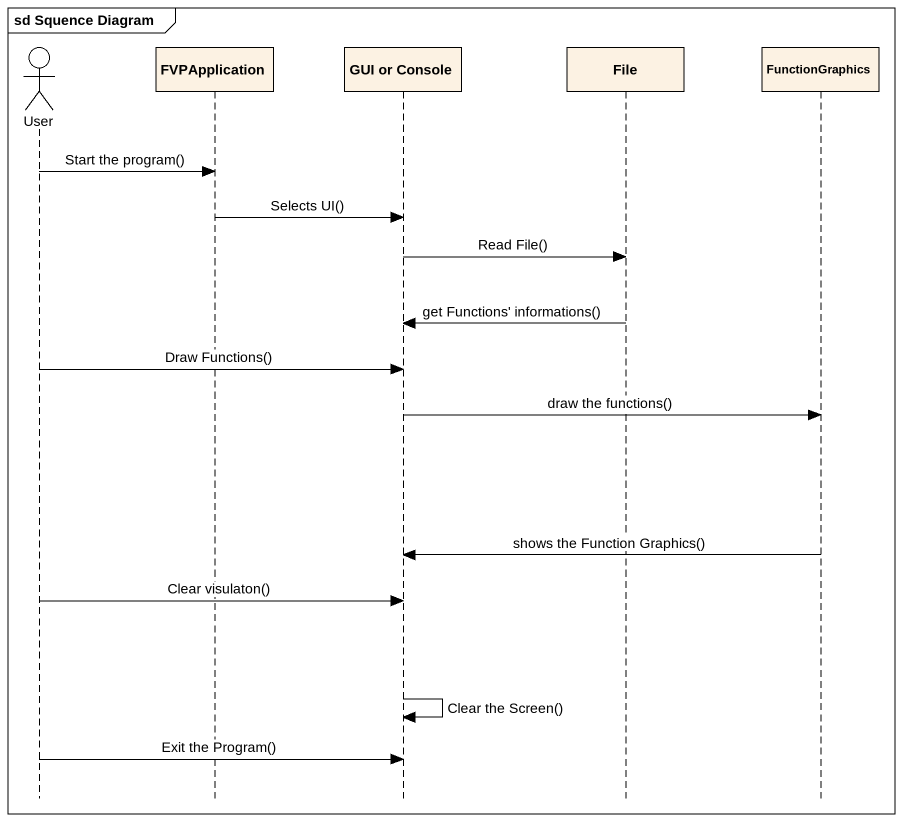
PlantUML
@startuml
mainframe sd Squence Diagram
hide footbox
actor User
participant FVPApplication
participant "GUI or Console" as GUI_or_Console
participant "File" as File_
participant FunctionGraphics

User -> FVPApplication : Start the program()
FVPApplication -> GUI_or_Console : Selects UI()
GUI_or_Console -> File_ : Read File()
File_ -> GUI_or_Console : get Functions' informations()
User -> GUI_or_Console : Draw Functions()
GUI_or_Console -> FunctionGraphics : draw the functions()
FunctionGraphics -> GUI_or_Console : shows the Function Graphics()
User -> GUI_or_Console : Clear visulaton()
GUI_or_Console -> GUI_or_Console : Clear the Screen()
User -> GUI_or_Console : Exit the Program()
@enduml
